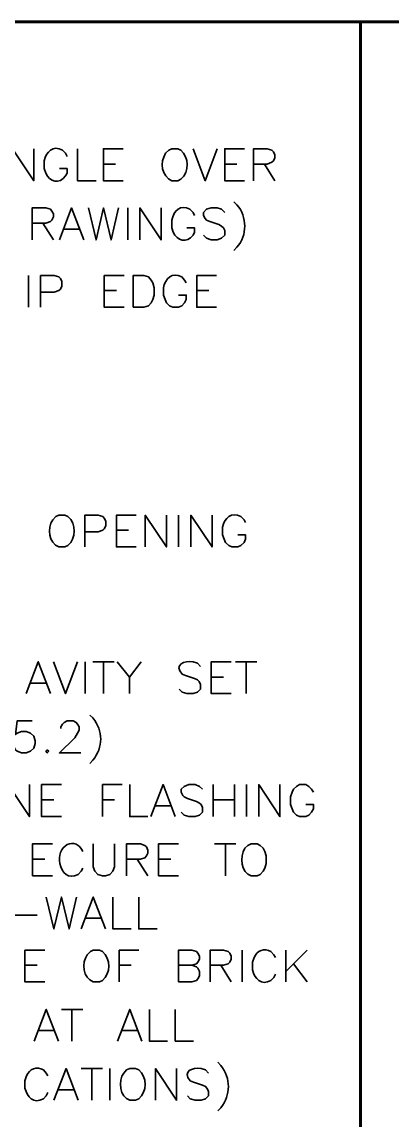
# Model space of a CAD drawing. Header units: inches. Extents: x 5 to 516, y -193 to 129.
# Drawn here: x 40.636 to 42.089, y -167.497 to -163.186 of the extents above; entities that cross this region are included whole.
import ezdxf

# ---------------------------------------------------------------- set-up
doc = ezdxf.new("R2010")
doc.units = ezdxf.units.IN
doc.header["$MEASUREMENT"] = 0
doc.layers.add('PDF7_Geometry', color=7, linetype='Continuous')

msp = doc.modelspace()

# ---------------------------------------------------------------- linework, layer by layer
at = {"layer": 'PDF7_Geometry', "lineweight": 60}
for points in [[(59.9013316, -193.1846724), (59.9013316, -163.1857822), (14.901328, -163.1857822), (14.901328, -193.1846724)], [(41.9646632, -170.7368941), (41.9646632, -163.1857822)]]:
    msp.add_lwpolyline(points, dxfattribs=at)
at = {"layer": 'PDF7_Geometry', "lineweight": 35}
for points in [[(40.5991089, -163.8091162), (40.5991089, -163.6835607), (40.6824422, -163.8091162), (40.6824422, -163.6835607)], [(40.8135525, -163.71356), (40.8068859, -163.7013378), (40.7957747, -163.6891156)], [(40.8546631, -163.6835601), (40.8546631, -163.8091157), (40.9268853, -163.8091157)], [(41.0335535, -163.8091162), (40.9557758, -163.8091162), (40.9557758, -163.6835607), (41.0335535, -163.6835607)], [(41.2602183, -163.6891157), (41.2479961, -163.6835601), (41.2246628, -163.6835601), (41.2124405, -163.6891157), (41.2002183, -163.7013379)], [(41.3079961, -163.6835601), (41.3557739, -163.8091157), (41.4024406, -163.6835601)], [(41.5102201, -163.8091162), (41.4324423, -163.8091162), (41.4324423, -163.6835607), (41.5102201, -163.6835607)], [(41.5457733, -163.8091162), (41.5457733, -163.6835607), (41.5991066, -163.6835607), (41.6168844, -163.6891162), (41.6235511, -163.6957829), (41.6291066, -163.706894), (41.6291066, -163.7191162), (41.6235511, -163.7313384), (41.6168844, -163.736894), (41.5991066, -163.7435607), (41.5457733, -163.7435607)], [(40.7235525, -163.7313378), (40.7235525, -163.7613378), (40.7302192, -163.7791156)], [(40.8068859, -163.7902267), (40.8135525, -163.7791156), (40.8135525, -163.7613378), (40.7835525, -163.7613378)], [(40.9557758, -163.7435599), (41.0035535, -163.7435599)], [(41.4324423, -163.7435599), (41.4802201, -163.7435599)], [(41.587996, -163.7435599), (41.6291072, -163.8091155)], [(41.2246628, -163.8091157), (41.2479961, -163.8091157), (41.2602183, -163.802449)], [(41.4679964, -163.8924496), (41.4802186, -163.9035607)], [(40.6757736, -164.0413369), (40.6757736, -163.9157814), (40.730218, -163.9157814), (40.7479958, -163.9213369), (40.7535513, -163.9280036), (40.760218, -163.9391147), (40.760218, -163.9513369), (40.7535513, -163.9635591), (40.7479958, -163.9691147), (40.730218, -163.9757814), (40.6757736, -163.9757814)], [(40.7835526, -164.0413369), (40.8313304, -163.9157814), (40.8791082, -164.0413369)], [(40.8968859, -163.9157831), (40.9268859, -164.0413386), (40.9557748, -163.9157831), (40.9857748, -164.0413386), (41.0157748, -163.9157831)], [(41.0513297, -163.9157831), (41.0513297, -164.0413386)], [(41.0991089, -164.0413369), (41.0991089, -163.9157814), (41.1824423, -164.0413369), (41.1824423, -163.9157814)], [(41.3135526, -163.945783), (41.307997, -163.9335608), (41.2957748, -163.9213385)], [(41.4324423, -163.9335601), (41.4202201, -163.9213379), (41.4024423, -163.9157824), (41.3791089, -163.9157824), (41.3613312, -163.9213379), (41.3491089, -163.9335601), (41.3491089, -163.9457824), (41.3557756, -163.9580046), (41.3613312, -163.9635601), (41.3735534, -163.9691157), (41.4091089, -163.9813379), (41.4202201, -163.9868935), (41.4268867, -163.9935601), (41.4324423, -164.0046712), (41.4324423, -164.022449), (41.4202201, -164.0346712), (41.4024423, -164.0413379), (41.3791089, -164.0413379), (41.3613312, -164.0346712), (41.3491089, -164.022449)], [(40.7179963, -163.9757829), (40.7602186, -164.0413385)], [(41.2246637, -163.9635608), (41.2246637, -163.9935608), (41.2302192, -164.0113385)], [(41.307997, -164.0224497), (41.3135526, -164.0113385), (41.3135526, -163.9935608), (41.2835526, -163.9935608)], [(40.8013297, -163.9991164), (40.8613297, -163.9991164)], [(41.4802186, -164.0702274), (41.4679964, -164.0824496)], [(40.6613308, -164.181338), (40.6613308, -164.3057825)], [(40.7091078, -164.3057819), (40.7091078, -164.1813375), (40.7624411, -164.1813375), (40.78133, -164.186893), (40.7868856, -164.1924486), (40.7924411, -164.2046708), (40.7924411, -164.2224486), (40.7868856, -164.2346708), (40.78133, -164.2402264), (40.7624411, -164.246893), (40.7091078, -164.246893)], [(41.0368856, -164.3057819), (40.9591078, -164.3057819), (40.9591078, -164.1813375), (41.0368856, -164.1813375)], [(41.2813305, -164.210228), (41.2746639, -164.1991169), (41.2635527, -164.1868947)], [(41.4002189, -164.3057819), (41.3224411, -164.3057819), (41.3224411, -164.1813375), (41.4002189, -164.1813375)], [(40.9591078, -164.2402256), (41.0068856, -164.2402256)], [(41.1913305, -164.2291169), (41.1913305, -164.2580058), (41.1979972, -164.2757836), (41.2035527, -164.2880058), (41.215775, -164.300228), (41.2279972, -164.3057836), (41.2513305, -164.3057836), (41.2635527, -164.300228), (41.2746639, -164.2880058), (41.2813305, -164.2757836), (41.2813305, -164.2580058), (41.2513305, -164.2580058)], [(41.3224411, -164.2402256), (41.3702189, -164.2402256)], [(40.816886, -165.1280038), (40.8046638, -165.1224482), (40.7813305, -165.1224482), (40.7691083, -165.1280038), (40.756886, -165.140226)], [(40.8824409, -165.2468944), (40.8824409, -165.1224499), (40.9357742, -165.1224499), (40.953552, -165.1280055), (40.9591075, -165.133561), (40.9657742, -165.1457833), (40.9657742, -165.163561), (40.9591075, -165.1757833), (40.953552, -165.1813388), (40.9357742, -165.1880055), (40.8824409, -165.1880055)], [(41.0846626, -165.2468944), (41.0068848, -165.2468944), (41.0068848, -165.1224499), (41.0846626, -165.1224499)], [(41.120218, -165.2468944), (41.120218, -165.1224499), (41.2035514, -165.2468944), (41.2035514, -165.1224499)], [(41.2513306, -165.1224482), (41.2513306, -165.2468927)], [(41.2991076, -165.2468944), (41.2991076, -165.1224499), (41.3824409, -165.2468944), (41.3824409, -165.1224499)], [(41.5135512, -165.1513382), (41.5079957, -165.1402271), (41.4957734, -165.1280049)], [(41.0068848, -165.1813381), (41.0546626, -165.1813381)], [(41.4235512, -165.169116), (41.4235512, -165.199116), (41.4302179, -165.2168937), (41.4357734, -165.229116), (41.4479957, -165.2413382), (41.4602179, -165.2468937), (41.4835512, -165.2468937), (41.4957734, -165.2413382), (41.5079957, -165.229116), (41.5135512, -165.2168937), (41.5135512, -165.199116), (41.4835512, -165.199116)], [(40.7813305, -165.2468927), (40.8046638, -165.2468927), (40.816886, -165.2413371)], [(40.65244, -165.8224492), (40.7002178, -165.6980047), (40.7479956, -165.8224492)], [(40.7602191, -165.6980053), (40.8068858, -165.8224497), (40.8546635, -165.6980053)], [(40.884663, -165.6980053), (40.884663, -165.8224497)], [(40.9146629, -165.6980053), (40.9979963, -165.6980053)], [(40.9557758, -165.6980053), (40.9557758, -165.8224497)], [(41.0102191, -165.6980053), (41.0579969, -165.7580053), (41.0579969, -165.8224497)], [(41.1046631, -165.6980053), (41.0579964, -165.7580053)], [(41.3368861, -165.7157823), (41.325775, -165.7035601), (41.3079972, -165.6980045)], [(41.4568844, -165.8224492), (41.3791066, -165.8224492), (41.3791066, -165.6980047), (41.4568844, -165.6980047)], [(41.4746628, -165.6980053), (41.5579961, -165.6980053)], [(41.5157756, -165.6980053), (41.5157756, -165.8224497)], [(41.265775, -165.7457823), (41.2779972, -165.7513379), (41.3135527, -165.7635601), (41.325775, -165.7691157), (41.3313305, -165.7757823), (41.3368861, -165.7868934), (41.3368861, -165.8046712), (41.325775, -165.8168934), (41.3079972, -165.822449), (41.2835527, -165.822449), (41.265775, -165.8168934), (41.2535527, -165.8046712)], [(41.3791066, -165.7580051), (41.4268844, -165.7580051)], [(40.6702194, -165.7813386), (40.7302194, -165.7813386)], [(40.6757736, -165.930226), (40.6168847, -165.930226), (40.6113291, -165.9835593), (40.6168847, -165.9780037), (40.6346624, -165.9713371), (40.6524402, -165.9713371), (40.670218, -165.9780037), (40.6824402, -165.990226), (40.6879958, -166.0080037), (40.6879958, -166.0191149), (40.6824402, -166.0368926), (40.670218, -166.0491149), (40.6524402, -166.0557815), (40.6346624, -166.0557815), (40.6168847, -166.0491149), (40.6113291, -166.0435593), (40.6046624, -166.0313371)], [(40.7891091, -165.9602281), (40.7891091, -165.9535615), (40.7957757, -165.9424504), (40.8013313, -165.9357837), (40.8135535, -165.9302281), (40.8368869, -165.9302281), (40.8491091, -165.9357837), (40.8546646, -165.9424504), (40.8613313, -165.9535615), (40.8613313, -165.9657837), (40.8546646, -165.9780059), (40.8435535, -165.9957837), (40.7835535, -166.0557837), (40.8668869, -166.0557837)], [(40.9024401, -165.9068924), (40.9146623, -165.9180036)], [(40.9146623, -166.0846702), (40.9024401, -166.0968925)], [(40.5824418, -166.3057821), (40.5824418, -166.1802265), (40.6657751, -166.3057821), (40.6657751, -166.1802265)], [(40.7913298, -166.3057821), (40.7135521, -166.3057821), (40.7135521, -166.1802265), (40.7913298, -166.1802265)], [(40.9524414, -166.3057821), (40.9524414, -166.1802265), (41.0291081, -166.1802265)], [(41.0591083, -166.180226), (41.0591083, -166.3057815), (41.1302194, -166.3057815)], [(41.1424416, -166.3057821), (41.1902194, -166.1802265), (41.2379972, -166.3057821)], [(41.3446647, -166.1980053), (41.3335536, -166.1868942), (41.3157758, -166.1802275), (41.2913313, -166.1802275), (41.2735536, -166.1868942), (41.2613313, -166.1980053), (41.2613313, -166.2102275), (41.267998, -166.2224497), (41.2735536, -166.2280053), (41.2857758, -166.234672), (41.3213313, -166.2457831), (41.3335536, -166.2524497), (41.3391091, -166.2580053), (41.3446647, -166.2702275), (41.3446647, -166.2880053), (41.3335536, -166.3002275), (41.3157758, -166.3057831), (41.2913313, -166.3057831), (41.2735536, -166.3002275), (41.2613313, -166.2880053)], [(41.3868852, -166.180226), (41.3868852, -166.3057815)], [(41.4702185, -166.180226), (41.4702185, -166.3057815)], [(41.5179955, -166.180226), (41.5179955, -166.3057815)], [(41.5657747, -166.3057821), (41.5657747, -166.1802265), (41.6491081, -166.3057821), (41.6491081, -166.1802265)], [(41.7802184, -166.2102282), (41.7735517, -166.1980059), (41.7624406, -166.1868948), (41.7502184, -166.1802282), (41.7257739, -166.1802282), (41.7146628, -166.1868948), (41.7024406, -166.1980059), (41.696885, -166.2102282), (41.6902184, -166.2280059), (41.6902184, -166.2580059), (41.696885, -166.2757837), (41.7024406, -166.2880059), (41.7146628, -166.3002282), (41.7257739, -166.3057837), (41.7502184, -166.3057837), (41.7624406, -166.3002282), (41.7735517, -166.2880059), (41.7802184, -166.2757837), (41.7802184, -166.2580059), (41.7502184, -166.2580059)], [(40.7135521, -166.2402258), (40.7613298, -166.2402258)], [(40.9524414, -166.2402258), (40.9991081, -166.2402258)], [(41.1602187, -166.2635593), (41.2202187, -166.2635593)], [(41.3868852, -166.2402258), (41.4702185, -166.2402258)], [(40.7557757, -166.5380051), (40.677998, -166.5380051), (40.677998, -166.4124495), (40.7557757, -166.4124495)], [(40.9157751, -166.4124489), (40.9157751, -166.502449), (40.9224418, -166.5202267), (40.9335529, -166.532449), (40.9524418, -166.5380045), (40.9635529, -166.5380045), (40.9813307, -166.532449), (40.9935529, -166.5202267), (40.9991085, -166.502449), (40.9991085, -166.4124489)], [(41.0468854, -166.5380051), (41.0468854, -166.4124495), (41.1013299, -166.4124495), (41.1191077, -166.4191162), (41.1246632, -166.4246717), (41.1302188, -166.4368939), (41.1302188, -166.4491162), (41.1246632, -166.4602273), (41.1191077, -166.4668939), (41.1013299, -166.4724495), (41.0468854, -166.4724495)], [(41.2502193, -166.5380051), (41.1724415, -166.5380051), (41.1724415, -166.4124495), (41.2502193, -166.4124495)], [(41.3924416, -166.4124489), (41.475775, -166.4124489)], [(41.4346621, -166.4124489), (41.4346621, -166.5380045)], [(41.5357748, -166.5380045), (41.5591081, -166.5380045), (41.5713304, -166.532449), (41.5835526, -166.5202267), (41.5891081, -166.5080045), (41.5946637, -166.4902267), (41.5946637, -166.4602267), (41.5891081, -166.4424489), (41.5835526, -166.4302267), (41.5713304, -166.4191156), (41.5591081, -166.4124489), (41.5357748, -166.4124489), (41.5235526, -166.4191156), (41.5113304, -166.4302267)], [(40.677998, -166.4724488), (40.7257757, -166.4724488)], [(41.0891082, -166.4724488), (41.1302193, -166.5380043)], [(41.1724415, -166.4724488), (41.2202193, -166.4724488)], [(40.8568845, -166.5324489), (40.8691067, -166.5202266), (40.8746623, -166.5080044)], [(40.7313291, -166.6213384), (40.7613291, -166.746894), (40.7913291, -166.6213384), (40.8213291, -166.746894), (40.850218, -166.6213384)], [(40.8691081, -166.7468945), (40.9157748, -166.6213389), (40.9635525, -166.7468945)], [(40.993552, -166.6213384), (40.993552, -166.746894), (41.0646631, -166.746894)], [(41.0946647, -166.6213384), (41.0946647, -166.746894), (41.1668869, -166.746894)], [(40.5891082, -166.6924489), (40.6957748, -166.6924489)], [(40.8868851, -166.7046717), (40.945774, -166.7046717)], [(40.7257736, -166.9546718), (40.6479958, -166.9546718), (40.6479958, -166.8302273), (40.7257736, -166.8302273)], [(40.9524418, -166.8357834), (40.9402196, -166.8302278), (40.9157751, -166.8302278), (40.904664, -166.8357834), (40.8924418, -166.8480056)], [(41.0179954, -166.9546718), (41.0179954, -166.8302273), (41.0946621, -166.8302273)], [(41.2502184, -166.9546718), (41.2502184, -166.8302273), (41.3035518, -166.8302273), (41.3213295, -166.8357829), (41.3268851, -166.8413384), (41.3335518, -166.8535606), (41.3335518, -166.8657829), (41.3268851, -166.876894), (41.3213295, -166.8835606), (41.3035518, -166.8891162), (41.2502184, -166.8891162)], [(41.3746623, -166.9546718), (41.3746623, -166.8302273), (41.4279957, -166.8302273), (41.4457734, -166.8357829), (41.4524401, -166.8413384), (41.4579957, -166.8535606), (41.4579957, -166.8657829), (41.4524401, -166.876894), (41.4457734, -166.8835606), (41.4279957, -166.8891162), (41.3746623, -166.8891162)], [(41.5002184, -166.8302278), (41.5002184, -166.9546723)], [(41.6313299, -166.8591156), (41.6246632, -166.8480044), (41.6135521, -166.8357822)], [(41.6724416, -166.8302278), (41.6724416, -166.9546723)], [(41.7557749, -166.8302278), (41.6724416, -166.9135612)], [(41.5479965, -166.8591156), (41.5413299, -166.8768933), (41.5413299, -166.9068933)], [(41.7024415, -166.883559), (41.7557748, -166.9546701)], [(40.6479958, -166.8891155), (40.6957736, -166.8891155)], [(41.0179954, -166.8891155), (41.0646621, -166.8891155)], [(41.3035518, -166.8891155), (41.3213296, -166.8957821), (41.3268852, -166.9013377), (41.3335518, -166.9135599), (41.3335518, -166.9313377), (41.3268852, -166.9424488), (41.3213296, -166.9491155), (41.3035518, -166.954671), (41.2502185, -166.954671)], [(41.4168851, -166.8891155), (41.4579962, -166.954671)], [(41.6135521, -166.9491156), (41.6246632, -166.9368933), (41.6313299, -166.9246711)], [(40.9157751, -166.9546723), (40.9402196, -166.9546723), (40.9524418, -166.9491167)], [(40.6835522, -167.1868947), (40.7313299, -167.0624503), (40.7791077, -167.1868947)], [(40.7913289, -167.0624485), (40.8746623, -167.0624485)], [(40.8324418, -167.0624485), (40.8324418, -167.186893)], [(41.0113313, -167.1868947), (41.0591091, -167.0624503), (41.1068869, -167.1868947)], [(41.1368852, -167.0624485), (41.1368852, -167.186893), (41.2079963, -167.186893)], [(41.2379978, -167.0624485), (41.2379978, -167.186893), (41.3091089, -167.186893)], [(40.7013292, -167.1457819), (40.7613292, -167.1457819)], [(41.0291084, -167.1457819), (41.0891084, -167.1457819)], [(41.4046645, -167.2702281), (41.4168867, -167.2824503)], [(40.7379978, -167.3235592), (40.7313311, -167.3124481), (40.72022, -167.3002259)], [(40.7613313, -167.4191154), (40.8091091, -167.294671), (40.8568869, -167.4191154)], [(40.8691081, -167.2946715), (40.9524414, -167.2946715)], [(40.9102187, -167.2946715), (40.9102187, -167.419116)], [(40.9813291, -167.2946715), (40.9813291, -167.419116)], [(41.0946638, -167.3002271), (41.0824416, -167.2946715), (41.0591083, -167.2946715), (41.0468861, -167.3002271), (41.0357749, -167.3124493)], [(41.1602187, -167.4191154), (41.1602187, -167.294671), (41.243552, -167.4191154), (41.243552, -167.294671)], [(41.3691081, -167.3124486), (41.3568859, -167.3002263), (41.3391081, -167.2946708)], [(40.6546644, -167.3235592), (40.6479978, -167.3424481), (40.6479978, -167.371337)], [(41.2968859, -167.3424486), (41.3091081, -167.3480041), (41.3446637, -167.3602263), (41.3568859, -167.3657819), (41.3624415, -167.3713375), (41.3691081, -167.3835597), (41.3691081, -167.4013375), (41.3568859, -167.4135597), (41.3391081, -167.4191152), (41.3157748, -167.4191152), (41.2968859, -167.4135597), (41.2857748, -167.4013375)], [(40.72022, -167.4135592), (40.7313311, -167.401337), (40.7379978, -167.3891148)], [(40.7791083, -167.3780049), (40.8391084, -167.3780049)], [(41.0591083, -167.419116), (41.0824416, -167.419116), (41.0946638, -167.4135604)], [(41.4168867, -167.449117), (41.4046645, -167.4613392)]]:
    msp.add_lwpolyline(points, dxfattribs=at)
for points in [[(41.0724411, -164.3057819), (41.0724411, -164.1813375), (41.1146633, -164.1813375), (41.1324411, -164.186893), (41.1435522, -164.1991153), (41.1502189, -164.2102264), (41.1557744, -164.2291153), (41.1557744, -164.2580041), (41.1502189, -164.2757819), (41.1435522, -164.2880042), (41.1324411, -164.3002264), (41.1146633, -164.3057819)], [(40.7357734, -166.0435615), (40.7302178, -166.049117), (40.7357734, -166.0557837), (40.7413289, -166.049117)]]:
    msp.add_lwpolyline(points, close=True, dxfattribs=at)
msp.add_ellipse((40.8317352, -166.4729045), major_axis=(0.0022346, 0.062109), ratio=0.784547052, start_param=5.252928227, end_param=8.164755497, dxfattribs=at)
for points in [[(40.7957747, -163.6891156), (40.7570896, -163.6681896), (40.7322747, -163.6954304), (40.7235525, -163.7313378)], [(41.2602183, -163.802449), (41.2938109, -163.7742268), (41.2925331, -163.7171712), (41.2602183, -163.6891157)], [(41.2002183, -163.7013379), (41.1766072, -163.7388379), (41.1845146, -163.7918194), (41.2246628, -163.8091157)], [(40.7302192, -163.7791156), (40.7433488, -163.81306), (40.7843303, -163.8244119), (40.8068859, -163.7902267)], [(41.2957748, -163.9213385), (41.2591266, -163.9008756), (41.2309785, -163.9263756), (41.2246637, -163.9635608)], [(41.4802186, -163.9035607), (41.5208482, -163.9510607), (41.5215705, -164.0229125), (41.4802186, -164.0702274)], [(41.2302192, -164.0113385), (41.2445526, -164.04682), (41.2841822, -164.0553015), (41.307997, -164.0224497)], [(41.2635527, -164.1868947), (41.226312, -164.1660058), (41.1990157, -164.1929873), (41.1913305, -164.2291169)], [(41.4957734, -165.1280049), (41.4585142, -165.1072271), (41.4320512, -165.1338382), (41.4235512, -165.169116)], [(40.756886, -165.140226), (40.7338675, -165.1730223), (40.740349, -165.2320408), (40.7813305, -165.2468927)], [(40.816886, -165.2413371), (40.8492009, -165.2133001), (40.8504786, -165.156226), (40.816886, -165.1280038)], [(41.3079972, -165.6980045), (41.275849, -165.692986), (41.2295527, -165.7090786), (41.265775, -165.7457823)], [(40.9146623, -165.9180036), (40.9549771, -165.9692628), (40.9557919, -166.0335406), (40.9146623, -166.0846702)], [(41.5113304, -166.4302267), (41.4905155, -166.4625971), (41.4957192, -166.5266341), (41.5357748, -166.5380045)], [(40.7846623, -166.4902266), (40.7933845, -166.5261341), (40.8181993, -166.5533748), (40.8568845, -166.5324489)], [(40.9524418, -166.9491167), (40.9847566, -166.9210797), (40.9860344, -166.8640056), (40.9524418, -166.8357834)], [(41.6135521, -166.8357822), (41.5877188, -166.8194489), (41.5579225, -166.8316156), (41.5479965, -166.8591156)], [(40.8924418, -166.8480056), (40.8694603, -166.880913), (40.8760159, -166.9382464), (40.9157751, -166.9546723)], [(41.5413299, -166.9068933), (41.5502558, -166.9427822), (41.5747373, -166.9704859), (41.6135521, -166.9491156)], [(40.72022, -167.3002259), (40.6943867, -167.2838926), (40.6646089, -167.2960592), (40.6546644, -167.3235592)], [(41.0357749, -167.3124493), (41.0117935, -167.3418567), (41.020849, -167.4081715), (41.0591083, -167.419116)], [(41.0946638, -167.4135604), (41.1282564, -167.3864123), (41.1290157, -167.3272086), (41.0946638, -167.3002271)], [(41.3391081, -167.2946708), (41.3051822, -167.2896523), (41.2641637, -167.3058004), (41.2968859, -167.3424486)], [(41.4168867, -167.2824503), (41.4568867, -167.3342466), (41.456183, -167.3971725), (41.4168867, -167.449117)], [(40.6479978, -167.371337), (40.6569237, -167.4072259), (40.6814052, -167.4349481), (40.72022, -167.4135592)]]:
    msp.add_open_spline(points, degree=3, dxfattribs=at)

doc.saveas('drawing.dxf')
